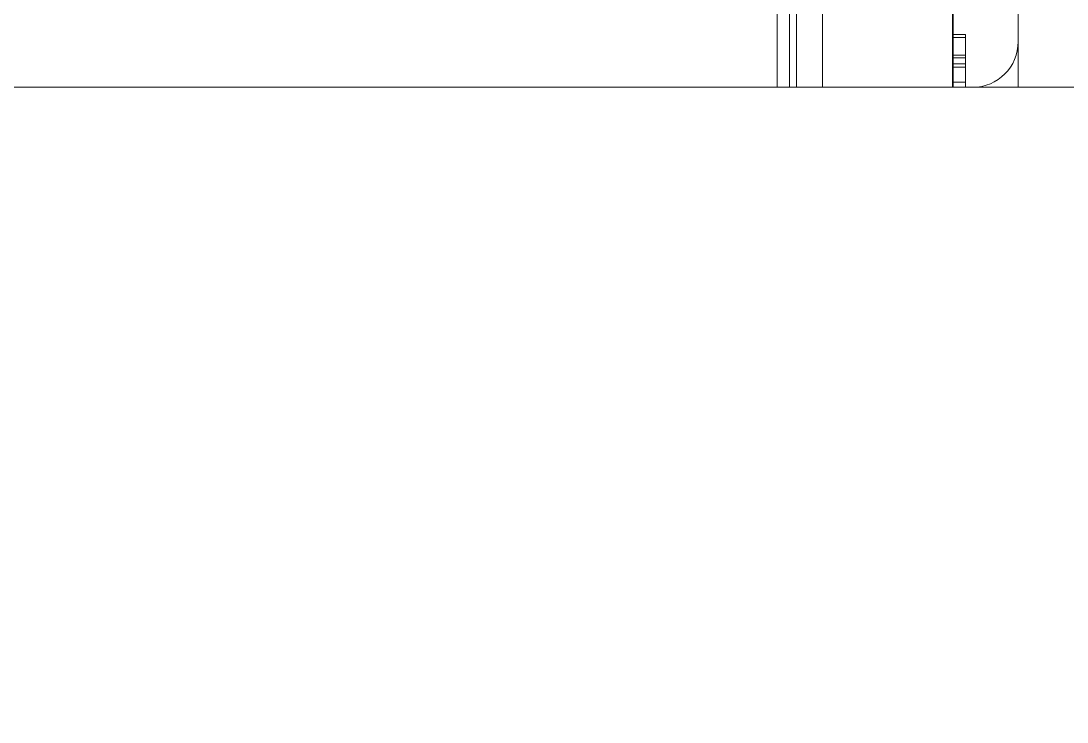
# Model space of a CAD drawing. Header units: millimetres. Extents: x -50460 to 50460, y -35640 to 35640.
# Drawn here: x -33273.54 to -33257.49, y 26617.21 to 26627.96 of the extents above; entities that cross this region are included whole.
import ezdxf

# ---------------------------------------------------------------- set-up
doc = ezdxf.new("R2010")
doc.units = ezdxf.units.MM
doc.set_wipeout_variables(frame=1)
for name, color, linetype, lineweight in [('EB0', 7, 'Continuous', 15), ('尺寸线层', 4, 'Continuous', 18), ('粗实线层', 7, 'Continuous', 15), ('粗实线层_1', 7, 'Continuous', 15), ('细实线层', 3, 'Continuous', 18)]:
    doc.layers.add(name, color=color, linetype=linetype, lineweight=lineweight)

# ---------------------------------------------------------------- blocks, each defined once
blk = doc.blocks.new('*X1002')
at = {"layer": '粗实线层'}
for p, q in [((-3.51, 42.5), (-3.51, 85)), ((-3.51, 85), (-3.51, 42.5)), ((-1.01, 42.5), (-1.01, 82.5)), ((-3.7, 66), (-3.7, 42.5)), ((-3, 42.5), (-3, 65.3)), ((-3.4, 60.75), (-3.4, 42.5)), ((0, 57.75), (0, 42.5)), ((-1, 53.858), (-1, 53.309)), ((-0.993, 53.309), (-1.01, 53.309)), ((-1, 53.309), (-1, 51.594)), ((-0.977, 53.309), (-0.993, 53.309)), ((-0.96, 53.309), (-0.977, 53.309)), ((-0.943, 53.309), (-0.96, 53.309)), ((-0.927, 53.309), (-0.943, 53.309)), ((-0.91, 53.309), (-0.927, 53.309)), ((-0.893, 53.309), (-0.91, 53.309)), ((-0.877, 53.309), (-0.893, 53.309)), ((-0.86, 53.309), (-0.877, 53.309)), ((-0.843, 53.309), (-0.86, 53.309)), ((-0.827, 53.309), (-0.843, 53.309)), ((-0.81, 53.309), (-0.827, 53.309)), ((-0.81, 53.309), (-0.81, 53.308)), ((-0.81, 53.308), (-0.81, 53.305)), ((-0.81, 53.305), (-0.81, 53.299)), ((-0.81, 53.299), (-0.81, 53.29)), ((-0.81, 53.29), (-0.81, 53.278)), ((-0.81, 53.266), (-1.01, 53.266)), ((-0.81, 53.278), (-0.81, 53.262)), ((-0.81, 53.262), (-0.81, 53.244)), ((-0.81, 53.244), (-0.81, 53.223)), ((-0.81, 53.223), (-0.81, 53.2)), ((-0.81, 53.2), (-0.81, 53.175)), ((-0.81, 53.175), (-0.81, 53.149)), ((-0.81, 53.149), (-0.81, 53.123)), ((-0.81, 52.991), (-1.01, 52.991)), ((-0.81, 53.123), (-0.81, 53.095)), ((-0.81, 53.095), (-0.81, 53.067)), ((-0.81, 53.067), (-0.81, 53.039)), ((-0.81, 53.039), (-0.81, 53.01)), ((-0.81, 53.01), (-0.81, 52.981)), ((-0.81, 52.981), (-0.81, 52.952)), ((-0.81, 52.952), (-1.01, 52.952)), ((-0.993, 52.861), (-1.01, 52.861)), ((-0.81, 52.859), (-1.01, 52.859)), ((-0.81, 52.81), (-1.01, 52.81)), ((-0.977, 52.861), (-0.993, 52.861)), ((-0.96, 52.861), (-0.977, 52.861)), ((-0.943, 52.861), (-0.96, 52.861)), ((-0.927, 52.861), (-0.943, 52.861)), ((-0.91, 52.861), (-0.927, 52.861)), ((-0.893, 52.861), (-0.91, 52.861)), ((-0.877, 52.861), (-0.893, 52.861)), ((-0.86, 52.861), (-0.877, 52.861)), ((-0.843, 52.861), (-0.86, 52.861)), ((-0.827, 52.861), (-0.843, 52.861)), ((-0.81, 52.861), (-0.827, 52.861)), ((-0.81, 52.952), (-0.81, 52.193)), ((-0.81, 52.859), (-0.81, 52.859)), ((-15.3, 52.5), (-0.7, 52.5)), ((-0.81, 52.577), (-1.01, 52.577)), ((-0.81, 52.577), (-0.81, 52.577)), ((-0.7, 42.5), (-0.7, 52.5)), ((-0.81, 52.447), (-1.01, 52.447)), ((-0.81, 52.364), (-1.01, 52.364)), ((-0.81, 52.447), (-0.81, 52.447)), ((-0.81, 52.228), (-1.01, 52.228)), ((-0.81, 52.193), (-1.01, 52.193)), ((-0.81, 52.228), (-0.81, 52.228)), ((-0.81, 52.193), (-0.81, 52.067)), ((-0.81, 52.144), (-1.01, 52.144)), ((-0.81, 52.067), (-1.01, 52.067)), ((-0.81, 52.043), (-1.01, 52.043)), ((-0.993, 52.041), (-1.01, 52.041)), ((-0.977, 52.041), (-0.993, 52.041)), ((-0.96, 52.041), (-0.977, 52.041)), ((-0.943, 52.041), (-0.96, 52.041)), ((-0.927, 52.041), (-0.943, 52.041)), ((-0.91, 52.041), (-0.927, 52.041)), ((-0.893, 52.041), (-0.91, 52.041)), ((-0.877, 52.041), (-0.893, 52.041)), ((-0.86, 52.041), (-0.877, 52.041)), ((-0.843, 52.041), (-0.86, 52.041)), ((-0.827, 52.041), (-0.843, 52.041)), ((-0.81, 52.041), (-0.827, 52.041)), ((-0.81, 52.144), (-0.81, 52.144)), ((-0.81, 52.067), (-0.81, 51.825)), ((-0.81, 51.902), (-1.01, 51.902)), ((-0.81, 51.825), (-1.01, 51.825)), ((-0.81, 51.825), (-0.81, 51.637)), ((-0.81, 51.637), (-1.01, 51.637)), ((-0.993, 51.594), (-1.01, 51.594)), ((-0.993, 51.549), (-1.01, 51.549)), ((-0.81, 51.538), (-1.01, 51.538)), ((-1, 51.594), (-1, 51.549)), ((-1, 51.549), (-1, 49.449)), ((-0.977, 51.594), (-0.993, 51.594)), ((-0.977, 51.549), (-0.993, 51.549)), ((-0.96, 51.594), (-0.977, 51.594)), ((-0.96, 51.549), (-0.977, 51.549)), ((-0.943, 51.594), (-0.96, 51.594)), ((-0.943, 51.549), (-0.96, 51.549)), ((-0.927, 51.594), (-0.943, 51.594)), ((-0.927, 51.549), (-0.943, 51.549)), ((-0.91, 51.594), (-0.927, 51.594)), ((-0.91, 51.549), (-0.927, 51.549)), ((-0.893, 51.594), (-0.91, 51.594)), ((-0.893, 51.549), (-0.91, 51.549)), ((-0.877, 51.594), (-0.893, 51.594)), ((-0.877, 51.549), (-0.893, 51.549)), ((-0.86, 51.594), (-0.877, 51.594)), ((-0.86, 51.549), (-0.877, 51.549)), ((-0.843, 51.594), (-0.86, 51.594)), ((-0.843, 51.549), (-0.86, 51.549)), ((-0.827, 51.594), (-0.843, 51.594)), ((-0.827, 51.549), (-0.843, 51.549)), ((-0.81, 51.594), (-0.827, 51.594)), ((-0.81, 51.549), (-0.827, 51.549)), ((-0.81, 51.637), (-0.81, 51.628)), ((-0.81, 51.628), (-0.81, 51.619)), ((-0.81, 51.619), (-0.81, 51.611)), ((-0.81, 51.611), (-0.81, 51.604)), ((-0.81, 51.604), (-0.81, 51.599)), ((-0.81, 51.599), (-0.81, 51.595)), ((-0.81, 51.595), (-0.81, 51.594)), ((-0.81, 51.549), (-0.81, 51.549)), ((-0.81, 51.549), (-0.81, 51.547)), ((-0.81, 51.547), (-0.81, 51.545)), ((-0.81, 51.545), (-0.81, 51.541)), ((-0.81, 51.541), (-0.81, 51.537)), ((-0.81, 51.537), (-0.81, 51.531)), ((-0.81, 51.531), (-0.81, 51.525)), ((-0.81, 51.525), (-0.81, 51.518)), ((-0.81, 51.518), (-0.81, 51.51)), ((-0.81, 51.51), (-0.81, 51.501)), ((-0.81, 51.501), (-0.81, 51.491)), ((-0.81, 51.491), (-0.81, 51.481)), ((-0.81, 51.481), (-0.81, 51.47)), ((-0.81, 51.47), (-0.81, 51.458)), ((-0.81, 51.458), (-0.81, 51.446)), ((-0.81, 51.446), (-0.81, 51.433)), ((-0.81, 51.433), (-0.81, 51.419)), ((-0.81, 51.419), (-0.81, 51.404)), ((-0.81, 51.404), (-0.81, 51.389)), ((-0.81, 51.389), (-0.81, 51.373)), ((-0.81, 51.373), (-0.81, 51.357)), ((-0.81, 51.347), (-1.01, 51.347)), ((-0.81, 51.289), (-1.01, 51.289)), ((-0.81, 51.357), (-0.81, 51.341)), ((-0.81, 51.341), (-0.81, 51.324)), ((-0.81, 51.324), (-0.81, 51.306)), ((-0.81, 51.306), (-0.81, 51.289)), ((-0.81, 51.289), (-0.81, 50.751)), ((-1.01, 51.163), (-1.01, 51.164)), ((-0.993, 51.164), (-1.01, 51.164)), ((-1.01, 51.161), (-1.01, 51.163)), ((-1.01, 51.163), (-1.01, 51.163)), ((-0.81, 51.161), (-1.01, 51.161)), ((-1.01, 51.159), (-1.01, 51.161)), ((-1.01, 51.156), (-1.01, 51.159)), ((-1.01, 51.153), (-1.01, 51.156)), ((-1.01, 51.15), (-1.01, 51.153)), ((-1.01, 51.146), (-1.01, 51.15)), ((-1.01, 51.142), (-1.01, 51.146)), ((-1.01, 51.138), (-1.01, 51.142)), ((-1.01, 51.133), (-1.01, 51.138)), ((-1.01, 51.128), (-1.01, 51.133)), ((-1.01, 51.122), (-1.01, 51.128)), ((-1.01, 51.117), (-1.01, 51.122)), ((-1.01, 51.111), (-1.01, 51.117)), ((-1.01, 51.104), (-1.01, 51.111)), ((-0.81, 51.107), (-1.01, 51.107)), ((-1.01, 51.098), (-1.01, 51.104)), ((-1.01, 51.091), (-1.01, 51.098)), ((-1.01, 51.085), (-1.01, 51.091)), ((-0.81, 51.085), (-1.01, 51.085)), ((-1.01, 50.772), (-1.01, 51.085)), ((-0.977, 51.164), (-0.993, 51.164)), ((-0.96, 51.164), (-0.977, 51.164)), ((-0.943, 51.164), (-0.96, 51.164)), ((-0.927, 51.164), (-0.943, 51.164)), ((-0.91, 51.164), (-0.927, 51.164)), ((-0.893, 51.164), (-0.91, 51.164)), ((-0.877, 51.164), (-0.893, 51.164)), ((-0.86, 51.164), (-0.877, 51.164)), ((-0.843, 51.164), (-0.86, 51.164)), ((-0.827, 51.164), (-0.843, 51.164)), ((-0.81, 51.164), (-0.827, 51.164)), ((-0.81, 51.161), (-0.81, 51.161)), ((-0.81, 51.107), (-0.81, 51.107)), ((-0.81, 51.014), (-1.01, 51.014)), ((-0.81, 51.001), (-1.01, 51.001)), ((-0.81, 50.938), (-1.01, 50.938)), ((-0.81, 50.927), (-1.01, 50.927)), ((-0.81, 51.001), (-0.81, 51.001)), ((-0.81, 50.938), (-0.81, 50.938)), ((-0.81, 50.772), (-1.01, 50.772)), ((-1.01, 50.744), (-1.01, 50.772)), ((-0.81, 50.751), (-1.01, 50.751)), ((-1.01, 50.717), (-1.01, 50.744)), ((-0.81, 50.751), (-0.81, 50.734)), ((-0.81, 50.734), (-0.81, 50.717)), ((-1.01, 50.691), (-1.01, 50.717)), ((-1.01, 50.671), (-1.01, 50.691)), ((-1.01, 50.657), (-1.01, 50.671)), ((-1.01, 50.648), (-1.01, 50.657)), ((-0.81, 50.648), (-1.01, 50.648)), ((-1.01, 50.639), (-1.01, 50.648)), ((-0.81, 50.639), (-1.01, 50.639)), ((-0.81, 50.717), (-0.81, 50.699)), ((-0.81, 50.699), (-0.81, 50.682)), ((-0.81, 50.682), (-0.81, 50.664)), ((-0.81, 50.664), (-0.81, 50.647)), ((-0.81, 50.647), (-0.81, 50.629)), ((-0.81, 50.629), (-0.81, 50.612)), ((-0.81, 50.612), (-0.81, 50.595)), ((-0.81, 50.595), (-0.81, 50.578)), ((-0.81, 50.578), (-0.81, 50.561)), ((-0.81, 50.561), (-0.81, 50.544)), ((-0.81, 50.544), (-0.81, 50.528)), ((-0.81, 50.528), (-0.81, 50.512)), ((-0.81, 50.512), (-0.81, 50.497)), ((-0.81, 50.497), (-0.81, 50.482)), ((-0.81, 50.482), (-0.81, 50.467)), ((-0.81, 50.467), (-0.81, 50.453)), ((-0.81, 50.453), (-0.81, 50.44)), ((-0.81, 50.44), (-0.81, 50.426)), ((-0.81, 50.426), (-0.81, 50.414)), ((-0.81, 50.414), (-0.81, 50.402)), ((-0.81, 50.402), (-0.81, 50.391)), ((-0.81, 50.331), (-1.01, 50.331)), ((-0.81, 50.244), (-1.01, 50.244)), ((-0.81, 50.391), (-0.81, 50.381)), ((-0.81, 50.381), (-0.81, 50.371)), ((-0.81, 50.371), (-0.81, 50.362)), ((-0.81, 50.362), (-0.81, 50.354)), ((-0.81, 50.354), (-0.81, 50.347)), ((-0.81, 50.347), (-0.81, 50.341)), ((-0.81, 50.341), (-0.81, 50.336)), ((-0.81, 50.336), (-0.81, 50.331)), ((-0.81, 50.331), (-0.81, 50.244)), ((-0.81, 50.244), (-0.81, 50.155)), ((-0.81, 50.155), (-1.01, 50.155)), ((-0.993, 50.078), (-1.01, 50.078)), ((-0.977, 50.078), (-0.993, 50.078)), ((-0.96, 50.078), (-0.977, 50.078)), ((-0.943, 50.078), (-0.96, 50.078)), ((-0.927, 50.078), (-0.943, 50.078)), ((-0.91, 50.078), (-0.927, 50.078)), ((-0.893, 50.078), (-0.91, 50.078)), ((-0.877, 50.078), (-0.893, 50.078)), ((-0.86, 50.078), (-0.877, 50.078)), ((-0.843, 50.078), (-0.86, 50.078)), ((-0.827, 50.078), (-0.843, 50.078)), ((-0.81, 50.078), (-0.827, 50.078)), ((-0.81, 50.155), (-0.81, 50.054)), ((-0.81, 50.078), (-0.81, 50.077)), ((-0.81, 50.077), (-0.81, 50.075)), ((-0.81, 50.062), (-1.01, 50.062)), ((-0.81, 50.054), (-1.01, 50.054)), ((-0.81, 50.075), (-0.81, 50.072)), ((-0.81, 50.072), (-0.81, 50.067)), ((-0.81, 50.067), (-0.81, 50.06)), ((-0.81, 50.06), (-0.81, 50.052)), ((-0.81, 50.054), (-0.81, 50.054)), ((-0.81, 50.052), (-0.81, 50.042)), ((-0.81, 50.042), (-0.81, 50.03)), ((-0.81, 50.03), (-0.81, 50.016)), ((-0.81, 50.016), (-0.81, 50.001)), ((-0.81, 50.001), (-0.81, 49.985)), ((-0.81, 49.985), (-0.81, 49.967)), ((-0.81, 49.967), (-0.81, 49.949)), ((-0.81, 49.949), (-0.81, 49.929)), ((-0.81, 49.929), (-0.81, 49.909)), ((-0.81, 49.819), (-1.01, 49.819)), ((-0.81, 49.779), (-1.01, 49.779)), ((-0.81, 49.909), (-0.81, 49.888)), ((-0.81, 49.888), (-0.81, 49.867)), ((-0.81, 49.867), (-0.81, 49.845)), ((-0.81, 49.845), (-0.81, 49.823)), ((-0.81, 49.823), (-0.81, 49.801)), ((-0.81, 49.801), (-0.81, 49.779)), ((-0.81, 49.779), (-0.81, 49.532)), ((-0.993, 49.685), (-1.01, 49.685)), ((-0.81, 49.683), (-1.01, 49.683)), ((-0.81, 49.607), (-1.01, 49.607)), ((-0.977, 49.685), (-0.993, 49.685)), ((-0.96, 49.685), (-0.977, 49.685)), ((-0.943, 49.685), (-0.96, 49.685)), ((-0.927, 49.685), (-0.943, 49.685)), ((-0.91, 49.685), (-0.927, 49.685)), ((-0.893, 49.685), (-0.91, 49.685)), ((-0.877, 49.685), (-0.893, 49.685)), ((-0.86, 49.685), (-0.877, 49.685)), ((-0.843, 49.685), (-0.86, 49.685)), ((-0.827, 49.685), (-0.843, 49.685)), ((-0.81, 49.685), (-0.827, 49.685)), ((-0.81, 49.683), (-0.81, 49.683)), ((-0.81, 49.532), (-1.01, 49.532)), ((-0.81, 49.457), (-1.01, 49.457)), ((-0.81, 49.449), (-1.01, 49.449)), ((-1, 49.449), (-1, 49.196)), ((-0.81, 49.532), (-0.81, 49.449)), ((-0.81, 49.457), (-0.81, 49.457)), ((-0.993, 49.196), (-1.01, 49.196)), ((-0.81, 49.19), (-1.01, 49.19)), ((-0.81, 49.173), (-1.01, 49.173)), ((-1, 49.196), (-1, 47.205)), ((-0.977, 49.196), (-0.993, 49.196)), ((-0.96, 49.196), (-0.977, 49.196)), ((-0.943, 49.196), (-0.96, 49.196)), ((-0.927, 49.196), (-0.943, 49.196)), ((-0.91, 49.196), (-0.927, 49.196)), ((-0.893, 49.196), (-0.91, 49.196)), ((-0.877, 49.196), (-0.893, 49.196)), ((-0.86, 49.196), (-0.877, 49.196)), ((-0.843, 49.196), (-0.86, 49.196)), ((-0.827, 49.196), (-0.843, 49.196)), ((-0.81, 49.196), (-0.827, 49.196)), ((-0.81, 49.196), (-0.81, 49.196)), ((-0.81, 49.196), (-0.81, 49.194)), ((-0.81, 49.194), (-0.81, 49.192)), ((-0.81, 49.192), (-0.81, 49.187)), ((-0.81, 49.187), (-0.81, 49.181)), ((-0.81, 49.181), (-0.81, 49.173)), ((-0.81, 49.173), (-0.81, 49.165)), ((-0.81, 49.165), (-0.81, 49.156)), ((-0.81, 49.156), (-0.81, 49.147)), ((-0.81, 49.147), (-0.81, 49.136)), ((-0.81, 49.136), (-0.81, 49.125)), ((-0.81, 49.125), (-0.81, 49.113)), ((-0.81, 49.113), (-0.81, 49.101)), ((-0.81, 49.019), (-1.01, 49.019)), ((-0.81, 49.101), (-0.81, 49.087)), ((-0.81, 49.087), (-0.81, 49.073)), ((-0.81, 49.073), (-0.81, 49.059)), ((-0.81, 49.059), (-0.81, 49.043)), ((-0.81, 49.043), (-0.81, 49.027)), ((-0.81, 49.027), (-0.81, 49.011)), ((-0.81, 49.011), (-0.81, 48.994)), ((-0.81, 48.994), (-0.81, 48.977)), ((-0.81, 48.977), (-0.81, 48.959)), ((-0.81, 48.959), (-0.81, 48.942)), ((-0.81, 48.906), (-1.01, 48.906)), ((-0.81, 48.807), (-1.01, 48.807)), ((-0.993, 48.807), (-1.01, 48.807)), ((-0.977, 48.807), (-0.993, 48.807)), ((-0.96, 48.807), (-0.977, 48.807)), ((-0.943, 48.807), (-0.96, 48.807)), ((-0.927, 48.807), (-0.943, 48.807)), ((-0.91, 48.807), (-0.927, 48.807)), ((-0.893, 48.807), (-0.91, 48.807)), ((-0.877, 48.807), (-0.893, 48.807)), ((-0.86, 48.807), (-0.877, 48.807)), ((-0.843, 48.807), (-0.86, 48.807)), ((-0.827, 48.807), (-0.843, 48.807)), ((-0.81, 48.807), (-0.827, 48.807)), ((-0.81, 48.942), (-0.81, 48.924)), ((-0.81, 48.924), (-0.81, 48.906)), ((-0.81, 48.906), (-0.81, 48.624)), ((-0.81, 48.807), (-0.81, 48.807)), ((-0.81, 48.729), (-1.01, 48.729)), ((-0.81, 48.654), (-1.01, 48.654)), ((-0.81, 48.654), (-0.81, 48.654)), ((-0.81, 48.624), (-1.01, 48.624)), ((-0.81, 48.545), (-1.01, 48.545)), ((-0.81, 48.624), (-0.81, 48.602)), ((-0.81, 48.602), (-0.81, 48.579)), ((-0.81, 48.579), (-0.81, 48.557)), ((-0.81, 48.557), (-0.81, 48.535)), ((-0.81, 48.535), (-0.81, 48.512)), ((-0.81, 48.512), (-0.81, 48.49)), ((-0.81, 48.49), (-0.81, 48.468)), ((-0.81, 48.449), (-1.01, 48.449)), ((-0.81, 48.316), (-1.01, 48.316)), ((-0.81, 48.468), (-0.81, 48.446)), ((-0.81, 48.446), (-0.81, 48.425)), ((-0.81, 48.425), (-0.81, 48.404)), ((-0.81, 48.404), (-0.81, 48.384)), ((-0.81, 48.384), (-0.81, 48.365)), ((-0.81, 48.365), (-0.81, 48.347)), ((-0.81, 48.347), (-0.81, 48.331)), ((-0.81, 48.331), (-0.81, 48.316)), ((-0.81, 48.316), (-0.81, 48.307)), ((-0.81, 48.296), (-1.01, 48.296)), ((-0.81, 48.307), (-0.81, 48.297)), ((-0.81, 48.297), (-0.81, 48.284)), ((-0.81, 48.284), (-0.81, 48.269)), ((-0.81, 48.269), (-0.81, 48.253)), ((-0.81, 48.253), (-0.81, 48.236)), ((-0.81, 48.236), (-0.81, 48.217)), ((-0.81, 48.217), (-0.81, 48.197)), ((-0.81, 48.197), (-0.81, 48.177)), ((-0.81, 48.177), (-0.81, 48.156)), ((-0.81, 48.156), (-0.81, 48.135)), ((-0.993, 48.082), (-1.01, 48.082)), ((-0.81, 48.08), (-1.01, 48.08)), ((-0.81, 48.048), (-1.01, 48.048)), ((-0.81, 47.997), (-1.01, 47.997)), ((-0.977, 48.082), (-0.993, 48.082)), ((-0.96, 48.082), (-0.977, 48.082)), ((-0.943, 48.082), (-0.96, 48.082)), ((-0.927, 48.082), (-0.943, 48.082)), ((-0.91, 48.082), (-0.927, 48.082)), ((-0.893, 48.082), (-0.91, 48.082)), ((-0.877, 48.082), (-0.893, 48.082)), ((-0.86, 48.082), (-0.877, 48.082)), ((-0.843, 48.082), (-0.86, 48.082)), ((-0.827, 48.082), (-0.843, 48.082)), ((-0.81, 48.082), (-0.827, 48.082)), ((-0.81, 48.135), (-0.81, 48.114)), ((-0.81, 48.114), (-0.81, 48.092)), ((-0.81, 48.092), (-0.81, 48.07)), ((-0.81, 48.08), (-0.81, 48.08)), ((-0.81, 48.07), (-0.81, 48.048)), ((-0.81, 48.048), (-0.81, 47.766)), ((-0.81, 47.928), (-1.01, 47.928)), ((-0.81, 47.838), (-1.01, 47.838)), ((-0.81, 47.928), (-0.81, 47.928)), ((-0.81, 47.766), (-1.01, 47.766)), ((-0.81, 47.722), (-1.01, 47.722)), ((-0.81, 47.766), (-0.81, 47.748)), ((-0.81, 47.748), (-0.81, 47.729)), ((-0.81, 47.729), (-0.81, 47.711)), ((-0.81, 47.711), (-0.81, 47.693)), ((-0.81, 47.693), (-0.81, 47.675)), ((-0.81, 47.675), (-0.81, 47.656)), ((-0.81, 47.573), (-1.01, 47.573)), ((-0.81, 47.656), (-0.81, 47.638)), ((-0.81, 47.638), (-0.81, 47.62)), ((-0.81, 47.62), (-0.81, 47.603)), ((-0.81, 47.603), (-0.81, 47.585)), ((-0.81, 47.585), (-0.81, 47.568)), ((-0.81, 47.568), (-0.81, 47.552)), ((-0.81, 47.552), (-0.81, 47.536)), ((-0.81, 47.536), (-0.81, 47.52)), ((-0.81, 47.52), (-0.81, 47.505)), ((-0.81, 47.451), (-1.01, 47.451)), ((-0.81, 47.372), (-1.01, 47.372)), ((-0.81, 47.505), (-0.81, 47.491)), ((-0.81, 47.491), (-0.81, 47.477)), ((-0.81, 47.477), (-0.81, 47.464)), ((-0.81, 47.464), (-0.81, 47.451)), ((-0.81, 47.451), (-0.81, 47.44)), ((-0.81, 47.44), (-0.81, 47.428)), ((-0.81, 47.428), (-0.81, 47.419)), ((-0.81, 47.419), (-0.81, 47.41)), ((-0.81, 47.41), (-0.81, 47.402)), ((-0.81, 47.402), (-0.81, 47.395)), ((-0.81, 47.395), (-0.81, 47.389)), ((-0.81, 47.389), (-0.81, 47.384)), ((-0.81, 47.384), (-0.81, 47.379)), ((-0.81, 47.379), (-0.81, 47.376)), ((-0.81, 47.376), (-0.81, 47.372)), ((-0.81, 47.372), (-0.81, 47.205)), ((-0.81, 47.205), (-1.01, 47.205)), ((-1, 47.205), (-1, 47.112)), ((-0.81, 47.112), (-1.01, 47.112)), ((-0.81, 47.076), (-1.01, 47.076)), ((-0.993, 47.034), (-1.01, 47.034)), ((-0.81, 47.032), (-1.01, 47.032)), ((-1, 47.112), (-1, 45.788)), ((-0.977, 47.034), (-0.993, 47.034)), ((-0.96, 47.034), (-0.977, 47.034)), ((-0.943, 47.034), (-0.96, 47.034)), ((-0.927, 47.034), (-0.943, 47.034)), ((-0.91, 47.034), (-0.927, 47.034)), ((-0.893, 47.034), (-0.91, 47.034)), ((-0.877, 47.034), (-0.893, 47.034)), ((-0.86, 47.034), (-0.877, 47.034)), ((-0.843, 47.034), (-0.86, 47.034)), ((-0.827, 47.034), (-0.843, 47.034)), ((-0.81, 47.034), (-0.827, 47.034)), ((-0.81, 47.112), (-0.81, 46.275)), ((-0.81, 47.001), (-1.01, 47.001)), ((-0.81, 46.712), (-1.01, 46.712)), ((-0.81, 46.712), (-1.01, 46.712)), ((-1.01, 46.709), (-1.01, 46.712)), ((-1.01, 46.712), (-1.01, 46.712)), ((-1.01, 46.703), (-1.01, 46.709)), ((-0.81, 46.712), (-0.81, 46.712)), ((-1.01, 46.693), (-1.01, 46.703)), ((-0.81, 46.693), (-1.01, 46.693)), ((-1.01, 46.679), (-1.01, 46.693)), ((-1.01, 46.664), (-1.01, 46.679)), ((-0.81, 46.664), (-1.01, 46.664)), ((-1.01, 46.289), (-1.01, 46.664)), ((-0.81, 46.609), (-1.01, 46.609)), ((-0.81, 46.593), (-1.01, 46.593)), ((-0.81, 46.693), (-0.81, 46.693)), ((-0.81, 46.609), (-0.81, 46.609)), ((-0.81, 46.314), (-1.01, 46.314)), ((-0.81, 46.289), (-1.01, 46.289)), ((-1.01, 46.265), (-1.01, 46.289)), ((-0.81, 46.275), (-1.01, 46.275)), ((-1.01, 46.241), (-1.01, 46.265)), ((-0.81, 46.25), (-1.01, 46.25)), ((-1.01, 46.218), (-1.01, 46.241)), ((-0.81, 46.23), (-1.01, 46.23)), ((-0.81, 46.275), (-0.81, 46.209)), ((-0.81, 46.25), (-0.81, 46.25)), ((-0.81, 46.219), (-1.01, 46.219)), ((-1.01, 46.199), (-1.01, 46.218)), ((-0.81, 46.209), (-1.01, 46.209)), ((-1.01, 46.188), (-1.01, 46.199)), ((-1.01, 46.184), (-1.01, 46.188)), ((-0.81, 46.184), (-1.01, 46.184)), ((-1.01, 46.164), (-1.01, 46.184)), ((-0.81, 46.164), (-1.01, 46.164)), ((-1.01, 46.163), (-1.01, 46.164)), ((-1.01, 46.164), (-1.01, 46.164)), ((-1.01, 46.164), (-1.01, 46.164)), ((-1.01, 46.163), (-1.01, 46.163)), ((-1.01, 46.163), (-1.01, 46.163)), ((-1.01, 46.163), (-1.01, 46.163)), ((-0.993, 46.163), (-1.01, 46.163)), ((-0.81, 46.075), (-1.01, 46.075)), ((-0.977, 46.163), (-0.993, 46.163)), ((-0.96, 46.163), (-0.977, 46.163)), ((-0.943, 46.163), (-0.96, 46.163)), ((-0.927, 46.163), (-0.943, 46.163)), ((-0.91, 46.163), (-0.927, 46.163)), ((-0.893, 46.163), (-0.91, 46.163)), ((-0.877, 46.163), (-0.893, 46.163)), ((-0.86, 46.163), (-0.877, 46.163)), ((-0.843, 46.163), (-0.86, 46.163)), ((-0.827, 46.163), (-0.843, 46.163)), ((-0.81, 46.163), (-0.827, 46.163)), ((-0.81, 46.209), (-0.81, 46.186)), ((-0.81, 46.186), (-0.81, 46.163)), ((-0.81, 46.163), (-0.81, 46.14)), ((-0.81, 46.14), (-0.81, 46.117)), ((-0.81, 46.117), (-0.81, 46.094)), ((-0.81, 46.094), (-0.81, 46.072)), ((-0.81, 46.072), (-0.81, 46.05)), ((-0.81, 46.05), (-0.81, 46.029)), ((-0.81, 46.029), (-0.81, 46.009)), ((-0.81, 46.009), (-0.81, 45.99)), ((-0.81, 45.99), (-0.81, 45.972)), ((-0.81, 45.972), (-0.81, 45.956)), ((-0.81, 45.956), (-0.81, 45.941)), ((-0.81, 45.941), (-0.81, 45.927)), ((-0.81, 45.927), (-0.81, 45.915)), ((-0.81, 45.915), (-0.81, 45.904)), ((-0.81, 45.904), (-0.81, 45.895)), ((-0.81, 45.88), (-1.01, 45.88)), ((-0.81, 45.867), (-1.01, 45.867)), ((-0.81, 45.788), (-1.01, 45.788)), ((-1, 45.788), (-1, 45.541)), ((-0.81, 45.895), (-0.81, 45.887)), ((-0.81, 45.887), (-0.81, 45.88)), ((-0.81, 45.88), (-0.81, 45.867)), ((-0.81, 45.867), (-0.81, 45.788)), ((-0.81, 45.541), (-1.01, 45.541)), ((-0.81, 45.54), (-1.01, 45.54)), ((-0.81, 45.471), (-1.01, 45.471)), ((-1, 45.541), (-1, 44.254)), ((-0.81, 45.541), (-0.81, 45.54)), ((-0.81, 45.54), (-0.81, 45.538)), ((-0.81, 45.538), (-0.81, 45.535)), ((-0.81, 45.535), (-0.81, 45.532)), ((-0.81, 45.532), (-0.81, 45.528)), ((-0.81, 45.528), (-0.81, 45.523)), ((-0.81, 45.523), (-0.81, 45.517)), ((-0.81, 45.517), (-0.81, 45.51)), ((-0.81, 45.51), (-0.81, 45.502)), ((-0.81, 45.502), (-0.81, 45.493)), ((-0.81, 45.493), (-0.81, 45.483)), ((-0.81, 45.483), (-0.81, 45.472)), ((-0.81, 45.472), (-0.81, 45.46)), ((-0.81, 45.46), (-0.81, 45.447)), ((-0.81, 45.447), (-0.81, 45.433)), ((-0.81, 45.433), (-0.81, 45.418)), ((-0.81, 45.418), (-0.81, 45.403)), ((-0.81, 45.403), (-0.81, 45.386)), ((-0.81, 45.386), (-0.81, 45.37)), ((-0.81, 45.37), (-0.81, 45.352)), ((-0.81, 45.352), (-0.81, 45.335)), ((-0.81, 45.335), (-0.81, 45.317)), ((-0.81, 45.317), (-0.81, 45.299)), ((-0.81, 45.299), (-0.81, 45.281)), ((-0.81, 45.281), (-0.81, 45.262)), ((-0.81, 45.262), (-0.81, 45.244)), ((-0.81, 45.206), (-1.01, 45.206)), ((-0.81, 45.163), (-1.01, 45.163)), ((-0.81, 45.244), (-0.81, 45.225)), ((-0.81, 45.225), (-0.81, 45.206)), ((-0.81, 45.206), (-0.81, 44.697)), ((-0.81, 45.1), (-1.01, 45.1)), ((-0.81, 45.048), (-1.01, 45.048)), ((-0.81, 45.1), (-0.81, 45.1)), ((-0.81, 44.818), (-1.01, 44.818)), ((-0.81, 44.697), (-1.01, 44.697)), ((-0.81, 44.693), (-1.01, 44.693)), ((-0.81, 44.627), (-1.01, 44.627)), ((-0.81, 44.697), (-0.81, 44.678)), ((-0.81, 44.678), (-0.81, 44.66)), ((-0.81, 44.66), (-0.81, 44.642)), ((-0.81, 44.642), (-0.81, 44.623)), ((-0.81, 44.623), (-0.81, 44.605)), ((-0.81, 44.605), (-0.81, 44.587)), ((-0.81, 44.587), (-0.81, 44.569)), ((-0.81, 44.569), (-0.81, 44.551)), ((-0.81, 44.551), (-0.81, 44.533)), ((-0.81, 44.533), (-0.81, 44.516)), ((-0.81, 44.516), (-0.81, 44.499)), ((-0.81, 44.499), (-0.81, 44.483)), ((-0.81, 44.483), (-0.81, 44.467)), ((-0.81, 44.467), (-0.81, 44.452)), ((-0.81, 44.335), (-1.01, 44.335)), ((-0.81, 44.325), (-1.01, 44.325)), ((-0.81, 44.452), (-0.81, 44.438)), ((-0.81, 44.438), (-0.81, 44.425)), ((-0.81, 44.425), (-0.81, 44.412)), ((-0.81, 44.412), (-0.81, 44.401)), ((-0.81, 44.401), (-0.81, 44.39)), ((-0.81, 44.39), (-0.81, 44.38)), ((-0.81, 44.38), (-0.81, 44.371)), ((-0.81, 44.371), (-0.81, 44.363)), ((-0.81, 44.363), (-0.81, 44.356)), ((-0.81, 44.356), (-0.81, 44.35)), ((-0.81, 44.35), (-0.81, 44.344)), ((-0.81, 44.344), (-0.81, 44.339)), ((-0.81, 44.339), (-0.81, 44.335)), ((-0.81, 44.335), (-0.81, 44.325)), ((-0.81, 44.325), (-0.81, 44.254)), ((-0.81, 44.254), (-1.01, 44.254)), ((-1, 44.254), (-1, 44.018)), ((-0.81, 44.018), (-1.01, 44.018)), ((-0.81, 43.995), (-1.01, 43.995)), ((-0.81, 43.983), (-1.01, 43.983)), ((-1, 44.018), (-1, 42.764)), ((-0.81, 44.018), (-0.81, 43.646)), ((-0.81, 43.983), (-0.81, 43.983)), ((-0.81, 43.976), (-1.01, 43.976)), ((-0.81, 43.646), (-1.01, 43.646)), ((-0.81, 43.626), (-1.01, 43.626)), ((-0.81, 43.617), (-1.01, 43.617)), ((-0.81, 43.522), (-1.01, 43.522)), ((-0.81, 43.646), (-0.81, 43.626)), ((-0.81, 43.626), (-0.81, 43.626)), ((-0.81, 43.626), (-0.81, 43.625)), ((-0.81, 43.625), (-0.81, 43.625)), ((-0.81, 43.625), (-0.81, 43.624)), ((-0.81, 43.624), (-0.81, 43.623)), ((-0.81, 43.623), (-0.81, 43.622)), ((-0.81, 43.622), (-0.81, 43.62)), ((-0.81, 43.62), (-0.81, 43.618)), ((-0.81, 43.618), (-0.81, 43.616)), ((-0.81, 43.616), (-0.81, 43.614)), ((-0.81, 43.614), (-0.81, 43.611)), ((-0.81, 43.611), (-0.81, 43.608)), ((-0.81, 43.608), (-0.81, 43.604)), ((-0.81, 43.604), (-0.81, 43.6)), ((-0.81, 43.6), (-0.81, 43.595)), ((-0.81, 43.595), (-0.81, 43.59)), ((-0.81, 43.59), (-0.81, 43.585)), ((-0.81, 43.585), (-0.81, 43.58)), ((-0.81, 43.58), (-0.81, 43.574)), ((-0.81, 43.574), (-0.81, 43.568)), ((-0.81, 43.568), (-0.81, 43.561)), ((-0.81, 43.561), (-0.81, 43.555)), ((-0.81, 43.555), (-0.81, 43.549)), ((-0.81, 43.549), (-0.81, 43.542)), ((-0.81, 43.542), (-0.81, 43.535)), ((-0.81, 43.535), (-0.81, 43.529)), ((-0.81, 43.529), (-0.81, 43.522)), ((-0.81, 43.522), (-0.81, 43.236)), ((-0.81, 43.238), (-1.01, 43.238)), ((-0.81, 43.236), (-1.01, 43.236)), ((-0.81, 43.238), (-0.81, 43.238)), ((-0.81, 43.236), (-0.81, 43.23)), ((-0.81, 43.23), (-0.81, 43.224)), ((-0.81, 43.224), (-0.81, 43.218)), ((-0.81, 43.218), (-0.81, 43.212)), ((-0.81, 43.212), (-0.81, 43.206)), ((-0.81, 43.206), (-0.81, 43.201)), ((-0.81, 43.201), (-0.81, 43.195)), ((-0.81, 43.195), (-0.81, 43.19)), ((-0.81, 43.19), (-0.81, 43.185)), ((-0.81, 43.185), (-0.81, 43.18)), ((-0.81, 43.18), (-0.81, 43.176)), ((-0.81, 43.176), (-0.81, 43.171)), ((-0.81, 43.167), (-1.01, 43.167)), ((-0.81, 43.146), (-1.01, 43.146)), ((-0.81, 43.136), (-1.01, 43.136)), ((-0.81, 43.134), (-1.01, 43.134)), ((-0.81, 43.106), (-1.01, 43.106)), ((-0.81, 43.03), (-1.01, 43.03)), ((-0.81, 43.171), (-0.81, 43.167)), ((-0.81, 43.167), (-0.81, 42.797)), ((-0.81, 43.167), (-0.81, 43.164)), ((-0.81, 42.797), (-1.01, 42.797)), ((-0.81, 42.767), (-1.01, 42.767)), ((-0.81, 42.764), (-1.01, 42.764)), ((-0.81, 42.797), (-0.81, 42.764))]:
    blk.add_line(p, q, dxfattribs=at)
blk.add_arc((-0.7, 53.2), 0.7, 270, 360, dxfattribs=at)
blk = doc.blocks.new('*X1010')
at = {"layer": 'EB0'}
blk.add_line((0, 10), (-138.5, 10), dxfattribs=at)
blk = doc.blocks.new('*X995')
at = {"layer": '粗实线层_1'}
blk.add_blockref('*X1002', (171.5, -105.5), dxfattribs=at)
blk.add_wipeout([(45, -63), (45, -71.5), (45, -71.5), (46.5, -73), (46.5, -73), (91, -73), (91, -73), (103.5, -73), (103.5, -73), (185, -73), (185, -73), (185, -80.321), (185, -80.321), (196.223, -80.321), (196.223, -80.321), (196.304, -80.192), (196.383, -80.061), (196.46, -79.929), (196.534, -79.796), (196.606, -79.661), (196.674, -79.525), (196.741, -79.387), (196.804, -79.249), (196.865, -79.109), (196.924, -78.968), (196.979, -78.826), (197.032, -78.683), (197.082, -78.539), (197.129, -78.394), (197.174, -78.248), (197.216, -78.101), (197.255, -77.953), (197.291, -77.805), (197.324, -77.656), (197.355, -77.507), (197.382, -77.357), (197.407, -77.206), (197.429, -77.055), (197.448, -76.904), (197.464, -76.752), (197.477, -76.6), (197.487, -76.448), (197.494, -76.295), (197.499, -76.143), (197.5, -75.99), (197.5, -75.99), (197.5, -63), (197.5, -63), (197.5, -50.01), (197.5, -50.01), (197.499, -49.857), (197.494, -49.705), (197.487, -49.552), (197.477, -49.4), (197.464, -49.248), (197.448, -49.096), (197.429, -48.945), (197.407, -48.794), (197.382, -48.643), (197.355, -48.493), (197.324, -48.344), (197.291, -48.195), (197.255, -48.047), (197.216, -47.899), (197.174, -47.752), (197.129, -47.606), (197.082, -47.461), (197.032, -47.317), (196.979, -47.174), (196.924, -47.032), (196.865, -46.891), (196.804, -46.751), (196.741, -46.613), (196.674, -46.475), (196.606, -46.339), (196.534, -46.204), (196.46, -46.071), (196.383, -45.939), (196.304, -45.808), (196.223, -45.679), (196.223, -45.679), (185, -45.679), (185, -45.679), (185, -53), (185, -53), (103.5, -53), (103.5, -53), (91, -53), (91, -53), (46.5, -53), (46.5, -53), (45, -54.5), (45, -54.5)]).dxf.layer = '粗实线层_1'
blk.add_blockref('*X1010', (185, -63), dxfattribs=at)
blk = doc.blocks.new('*X947')
at = {"layer": 'EB0'}
blk.add_blockref('*X995', (790, 1048), dxfattribs=at)
blk = doc.blocks.new('*X805')
at = {"layer": '细实线层'}
blk.add_blockref('*X947', (-1515, 4855), dxfattribs=at)

msp = doc.modelspace()

# ---------------------------------------------------------------- block references
at = {"layer": '尺寸线层'}
msp.add_blockref('*X805', (-32704.742, 20776.945), dxfattribs=at)

doc.saveas('drawing.dxf')
